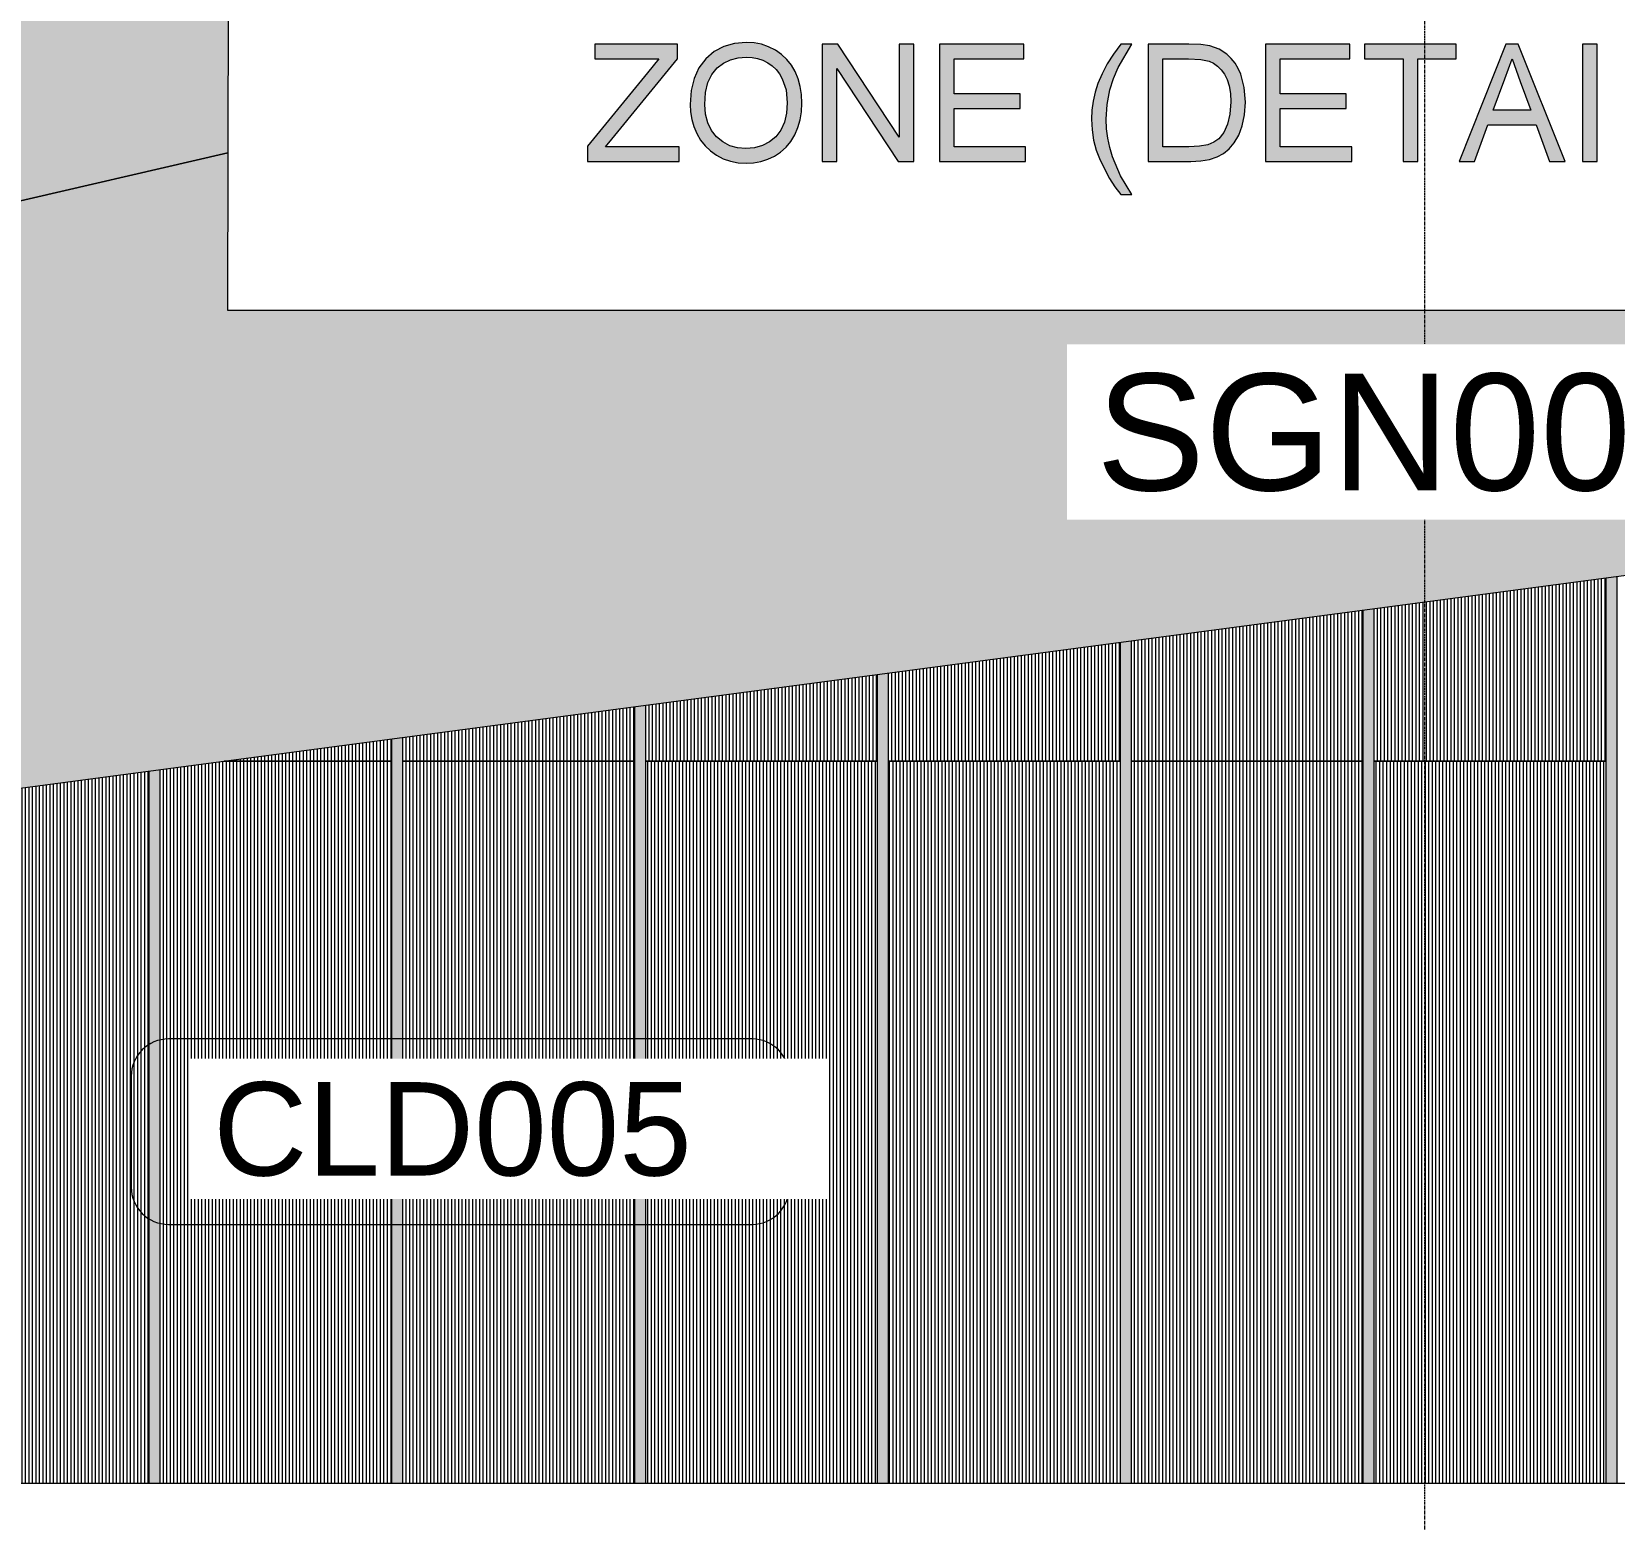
# Model space of a CAD drawing. Header units: millimetres. Extents: x -2361666 to -2009843, y -375 to 29863.
# Drawn here: x -2037563 to -2030785, y 7862 to 14235 of the extents above; entities that cross this region are included whole.
import ezdxf

# ---------------------------------------------------------------- set-up
doc = ezdxf.new("R2010")
doc.units = ezdxf.units.MM
doc.linetypes.add('Grid Line', pattern=[21, 12, -3, 3, -3])
for name, color, linetype, lineweight in [('A-ANNO-KEYN', 231, 'Continuous', 5), ('A-GENM', 13, 'Continuous', 5), ('A-GENM-IDEN', 13, 'Continuous', 5), ('A-GLAZ-CURT', 52, 'Continuous', 5), ('A-GLAZ-CWMG', 51, 'Continuous', 5), ('A-ROOF', 132, 'Continuous', 5), ('A-ROOF-PATT', 132, 'Continuous', 5), ('S-GRID', 1, 'Continuous', 5)]:
    doc.layers.add(name, color=color, linetype=linetype, lineweight=lineweight)
doc.styles.add('Arial', font='arial.ttf', dxfattribs={"height": 500})
doc.styles.add('Arial_2', font='arial.ttf', dxfattribs={"height": 400})

# ---------------------------------------------------------------- blocks, each defined once
blk = doc.blocks.new('Generic Models 20 - Generic Models 13-2246191-SOUTH EAST - PART C')
at = {"layer": 'A-GENM'}
h = blk.add_hatch(color=256, dxfattribs=at)
h.paths.add_polyline_path([(-1611593.3, 8017.1), (-1611352.9, 8017.1), (-1586694.6, 13715.8), (-1586692.4, 14656.4), (-1611588.5, 8018.4)])
h.paths.add_polyline_path([(-1644324.2, 8023.4), (-1644124.1, 8028), (-1645369, 15899.9), (-1646118.1, 15899.9), (-1644325.2, 8028)])
h.paths.add_polyline_path([(-1583733.6, 15445.3), (-1579211, 15445.3), (-1577243.4, 15900), (-1582028.1, 15900), (-1583260.4, 15571.5)])
blk.add_hatch(color=256, dxfattribs=at).paths.add_polyline_path([(-1610014.9, 8017.1), (-1575484.3, 12600), (-1574561.7, 15902.2), (-1577236.5, 15901.6), (-1579211, 15445.3), (-1576690.6, 15445.3), (-1576696.1, 13042.4), (-1586696.1, 13042.4), (-1586696.1, 13715.4), (-1611352.9, 8017.1)])
for p, q in [((-1586690.6, 15445.3), (-1586696.1, 13042.4)), ((-1611352.9, 8017.1), (-1586694.6, 13715.8)), ((-1586694.6, 13715.8), (-1611352.9, 8017.1)), ((-1586696.1, 13042.4), (-1576696.1, 13042.4)), ((-1610014.9, 8017.1), (-1575484.3, 12600))]:
    blk.add_line(p, q, dxfattribs=at)
blk = doc.blocks.new('MulticellPanel_Polycarbonate_Danpal_1040w - Grey-V442-SOUTH EAST - PART C')
at = {"layer": 'A-GENM'}
h = blk.add_hatch(dxfattribs=at)
h.set_pattern_fill('FP_363', color=256, style=0, pattern_type=2)
h.set_pattern_definition([(90, (-1587529.183, 9360), (15, -9e-16), [])])
h.paths.add_polyline_path([(-1587842.9, 8017.1), (-1587033.5, 8017.1), (-1587033.5, 11067.2), (-1588024.9, 10935.6), (-1588024.9, 8017.1)])
blk = doc.blocks.new('MulticellPanel_Polycarbonate_Danpal_1040w - Grey-V443-SOUTH EAST - PART C')
at = {"layer": 'A-GENM'}
h = blk.add_hatch(dxfattribs=at)
h.set_pattern_fill('FP_364', color=256, style=0, pattern_type=2)
h.set_pattern_definition([(90, (-1586489.183, 9360), (15, -9e-16), [])])
h.paths.add_polyline_path([(-1586801.4, 8017.1), (-1585993.5, 8017.1), (-1585993.5, 11110), (-1586711, 11110), (-1586984.9, 11073.7), (-1586984.9, 8017.1)])
blk.add_line((-1586711, 11110), (-1585993.5, 11110), dxfattribs=at)
blk = doc.blocks.new('MulticellPanel_Polycarbonate_Danpal_1040w - Grey-V444-SOUTH EAST - PART C')
at = {"layer": 'A-GENM'}
h = blk.add_hatch(dxfattribs=at)
h.set_pattern_fill('FP_365', color=256, style=0, pattern_type=2)
h.set_pattern_definition([(90, (-1585449.183, 9360), (15, -9e-16), [])])
h.paths.add_polyline_path([(-1585944.9, 8017.1), (-1584953.5, 8017.1), (-1584953.5, 11110), (-1585944.9, 11110), (-1585944.9, 8111.2)])
blk.add_line((-1585944.9, 11110), (-1584953.5, 11110), dxfattribs=at)
blk = doc.blocks.new('Rectangular Mullion - Mullion_FramedFacade_Danpal_DPAEC50-V458-SOUTH EAST - PART C')
at = {"layer": 'A-GLAZ-CWMG'}
blk.add_hatch(color=256, dxfattribs=at).paths.add_polyline_path([(-1587033.5, 8017.1), (-1586984.9, 8017.1), (-1586984.9, 11073.7), (-1587033.5, 11067.2), (-1587033.5, 8111.2)])
for p, q in [((-1587033.5, 11067.2), (-1587033.5, 8017.1)), ((-1586984.9, 8017.1), (-1586984.9, 11073.7))]:
    blk.add_line(p, q, dxfattribs=at)
blk = doc.blocks.new('Rectangular Mullion - Mullion_FramedFacade_Danpal_DPAEC50-V459-SOUTH EAST - PART C')
at = {"layer": 'A-GLAZ-CWMG'}
blk.add_hatch(color=256, dxfattribs=at).paths.add_polyline_path([(-1585978.1, 8017.1), (-1585944.9, 8017.1), (-1585944.9, 11110), (-1585993.5, 11110), (-1585993.5, 8017.1)])
for p, q in [((-1585993.5, 11110), (-1585993.5, 8017.1)), ((-1585944.9, 8017.1), (-1585944.9, 11110))]:
    blk.add_line(p, q, dxfattribs=at)
blk = doc.blocks.new('MulticellPanel_Polycarbonate_Danpal_1040w - Grey-V460-SOUTH EAST - PART C')
at = {"layer": 'A-GENM'}
h = blk.add_hatch(dxfattribs=at)
h.set_pattern_fill('FP_367', color=256, style=0, pattern_type=2)
h.set_pattern_definition([(90, (-1586489.183, 11837.94), (15, -9e-16), [])])
h.paths.add_polyline_path([(-1586711, 11110), (-1585993.5, 11110), (-1585993.5, 11205.2), (-1586618.1, 11122.3)])
blk.add_line((-1585993.5, 11110), (-1586711, 11110), dxfattribs=at)
blk = doc.blocks.new('MulticellPanel_Polycarbonate_Danpal_1040w - Grey-V461-SOUTH EAST - PART C')
at = {"layer": 'A-GENM'}
h = blk.add_hatch(dxfattribs=at)
h.set_pattern_fill('FP_368', color=256, style=0, pattern_type=2)
h.set_pattern_definition([(90, (-1585449.183, 11837.94), (15, -9e-16), [])])
h.paths.add_polyline_path([(-1585944.9, 11110), (-1584953.5, 11110), (-1584953.5, 11343.3), (-1585944.9, 11211.7), (-1585944.9, 11122.3)])
blk.add_line((-1584953.5, 11110), (-1585944.9, 11110), dxfattribs=at)
blk = doc.blocks.new('MulticellPanel_Polycarbonate_Danpal_1040w - Grey-V462-SOUTH EAST - PART C')
at = {"layer": 'A-GENM'}
h = blk.add_hatch(dxfattribs=at)
h.set_pattern_fill('FP_369', color=256, style=0, pattern_type=2)
h.set_pattern_definition([(90, (-1584409.183, 11837.94), (15, -9e-16), [])])
h.paths.add_polyline_path([(-1584904.9, 11110), (-1583913.5, 11110), (-1583913.5, 11481.3), (-1584904.9, 11349.7), (-1584904.9, 11293.6)])
blk.add_line((-1583913.5, 11110), (-1584904.9, 11110), dxfattribs=at)
blk = doc.blocks.new('MulticellPanel_Polycarbonate_Danpal_1040w - Grey-V463-SOUTH EAST - PART C')
at = {"layer": 'A-GENM'}
h = blk.add_hatch(dxfattribs=at)
h.set_pattern_fill('FP_370', color=256, style=0, pattern_type=2)
h.set_pattern_definition([(90, (-1583369.183, 11837.94), (15, -9e-16), [])])
h.paths.add_polyline_path([(-1583676.9, 11110), (-1582873.5, 11110), (-1582873.5, 11619.3), (-1583864.9, 11487.7), (-1583864.9, 11110)])
blk.add_line((-1582873.5, 11110), (-1583864.9, 11110), dxfattribs=at)
blk = doc.blocks.new('MulticellPanel_Polycarbonate_Danpal_1040w - Grey-V464-SOUTH EAST - PART C')
at = {"layer": 'A-GENM'}
h = blk.add_hatch(dxfattribs=at)
h.set_pattern_fill('FP_371', color=256, style=0, pattern_type=2)
h.set_pattern_definition([(90, (-1582329.183, 11837.94), (15, -9e-16), [])])
h.paths.add_polyline_path([(-1582635.5, 11110), (-1581833.5, 11110), (-1581833.5, 11757.3), (-1582824.9, 11625.8), (-1582824.9, 11110)])
blk.add_line((-1581833.5, 11110), (-1582824.9, 11110), dxfattribs=at)
blk = doc.blocks.new('MulticellPanel_Polycarbonate_Danpal_1040w - Grey-V465-SOUTH EAST - PART C')
at = {"layer": 'A-GENM'}
h = blk.add_hatch(dxfattribs=at)
h.set_pattern_fill('FP_372', color=256, style=0, pattern_type=2)
h.set_pattern_definition([(90, (-1581289.183, 11837.94), (15, -9e-16), [])])
h.paths.add_polyline_path([(-1580865, 11110), (-1580793.5, 11110), (-1580793.5, 11895.4), (-1581784.9, 11763.8), (-1581784.9, 11110), (-1580969.1, 11110)])
blk.add_line((-1580793.5, 11110), (-1581784.9, 11110), dxfattribs=at)
blk = doc.blocks.new('Rectangular Mullion - Mullion_FramedFacade_Danpal_DPAEC50-2873209-SOUTH EAST - PART C')
at = {"layer": 'A-GLAZ-CWMG'}
blk.add_hatch(color=256, dxfattribs=at).paths.add_polyline_path([(-1585968.2, 11110), (-1585944.9, 11110), (-1585944.9, 11211.7), (-1585993.5, 11205.2), (-1585993.5, 11110), (-1585978.1, 11110)])
for p, q in [((-1585993.5, 11205.2), (-1585993.5, 11110)), ((-1585944.9, 11110), (-1585944.9, 11211.7))]:
    blk.add_line(p, q, dxfattribs=at)
blk = doc.blocks.new('Rectangular Mullion - Mullion_FramedFacade_Danpal_DPAEC50-V470-SOUTH EAST - PART C')
at = {"layer": 'A-GLAZ-CWMG'}
blk.add_hatch(color=256, dxfattribs=at).paths.add_polyline_path([(-1584926.7, 11110), (-1584904.9, 11110), (-1584904.9, 11349.7), (-1584953.5, 11343.3), (-1584953.5, 11110), (-1584938.1, 11110)])
for p, q in [((-1584953.5, 11343.3), (-1584953.5, 11110)), ((-1584904.9, 11110), (-1584904.9, 11349.7))]:
    blk.add_line(p, q, dxfattribs=at)
blk = doc.blocks.new('Rectangular Mullion - Mullion_FramedFacade_Danpal_DPAEC50-V471-SOUTH EAST - PART C')
at = {"layer": 'A-GLAZ-CWMG'}
blk.add_hatch(color=256, dxfattribs=at).paths.add_polyline_path([(-1583885.2, 11110), (-1583864.9, 11110), (-1583864.9, 11487.7), (-1583913.5, 11481.3), (-1583913.5, 11110), (-1583898.1, 11110)])
for p, q in [((-1583913.5, 11481.3), (-1583913.5, 11110)), ((-1583864.9, 11110), (-1583864.9, 11487.7))]:
    blk.add_line(p, q, dxfattribs=at)
blk = doc.blocks.new('Rectangular Mullion - Mullion_FramedFacade_Danpal_DPAEC50-V472-SOUTH EAST - PART C')
at = {"layer": 'A-GLAZ-CWMG'}
blk.add_hatch(color=256, dxfattribs=at).paths.add_polyline_path([(-1582843.8, 11110), (-1582824.9, 11110), (-1582824.9, 11625.8), (-1582873.5, 11619.3), (-1582873.5, 11110), (-1582858.1, 11110)])
for p, q in [((-1582873.5, 11619.3), (-1582873.5, 11110)), ((-1582824.9, 11110), (-1582824.9, 11625.8))]:
    blk.add_line(p, q, dxfattribs=at)
blk = doc.blocks.new('Rectangular Mullion - Mullion_FramedFacade_Danpal_DPAEC50-V473-SOUTH EAST - PART C')
at = {"layer": 'A-GLAZ-CWMG'}
blk.add_hatch(color=256, dxfattribs=at).paths.add_polyline_path([(-1581806.4, 11110), (-1581784.9, 11110), (-1581784.9, 11763.8), (-1581833.5, 11757.3), (-1581833.5, 11110), (-1581813.7, 11110)])
for p, q in [((-1581833.5, 11757.3), (-1581833.5, 11110)), ((-1581784.9, 11110), (-1581784.9, 11763.8))]:
    blk.add_line(p, q, dxfattribs=at)
blk = doc.blocks.new('Rectangular Mullion - Mullion_FramedFacade_Danpal_DPAEC50-V474-SOUTH EAST - PART C')
at = {"layer": 'A-GLAZ-CWMG'}
blk.add_hatch(color=256, dxfattribs=at).paths.add_polyline_path([(-1580760.8, 11110), (-1580744.9, 11110), (-1580744.9, 11901.8), (-1580793.5, 11895.4), (-1580793.5, 11110), (-1580778.1, 11110)])
for p, q in [((-1580793.5, 11895.4), (-1580793.5, 11110)), ((-1580744.9, 11110), (-1580744.9, 11901.8))]:
    blk.add_line(p, q, dxfattribs=at)
blk = doc.blocks.new('T-Keynote-ANZRS - Keynote Value _2mm Opaque_ box-1903833-SOUTH EAST - PART C')
at = {"layer": 'A-ANNO-KEYN'}
for p, q in [((-1584450, 9920.1), (-1586948.8, 9920.1)), ((-1587108.8, 9760.1), (-1587108.8, 9285.7)), ((-1584290, 9285.7), (-1584290, 9760.1)), ((-1586948.8, 9125.7), (-1584450, 9125.7))]:
    blk.add_line(p, q, dxfattribs=at)
for centre, start, end in [((-1586948.8, 9760.1), 90, 180), ((-1584450, 9760.1), 0, 90), ((-1586948.8, 9285.7), 180, 270), ((-1584450, 9285.7), 270, 0)]:
    blk.add_arc(centre, 160, start, end, dxfattribs=at)

msp = doc.modelspace()

# ---------------------------------------------------------------- hatches: boundary and pattern name
at = {"layer": 'A-GENM'}
for points in [[(-2034797.7, 13679), (-2034789.9, 13679), (-2034789.9, 13741.8), (-2035105.3, 13741.8), (-2034797.7, 14118.5), (-2034797.7, 14181.3), (-2035150.9, 14181.3), (-2035150.9, 14118.5), (-2034876.7, 14118.5), (-2035182.3, 13741.8), (-2035182.3, 13679), (-2034925.5, 13679)], [(-2033785.3, 13679), (-2033785.3, 14181.3), (-2033848.1, 14181.3), (-2033848.1, 13783.4), (-2034110.5, 14181.3), (-2034177.7, 14181.3), (-2034177.7, 13679), (-2034114.9, 13679), (-2034114.9, 14077.1), (-2033852.5, 13679), (-2033848.1, 13679)], [(-2033306.6, 13679), (-2033306.6, 13741.8), (-2033612.6, 13741.8), (-2033612.6, 13906.6), (-2033330.1, 13906.6), (-2033330.1, 13969.4), (-2033612.6, 13969.4), (-2033612.6, 14118.5), (-2033314.4, 14118.5), (-2033314.4, 14181.3), (-2033675.4, 14181.3), (-2033675.4, 13679), (-2033612.6, 13679)], [(-2032898.5, 13537.7), (-2032851.4, 13537.7), (-2032899.4, 13618.1), (-2032933.8, 13698.6), (-2032946.4, 13741.8), (-2032957.3, 13801.8), (-2032959.5, 13819.3), (-2032961.2, 13859.5), (-2032957.3, 13922.6), (-2032945.4, 13985.5), (-2032922.9, 14051.7), (-2032910.1, 14081.8), (-2032851.4, 14181.3), (-2032898.5, 14181.3), (-2032930.2, 14138.3), (-2032961.2, 14087.8), (-2032987.4, 14034.6), (-2032996.8, 14012.6), (-2033008.7, 13975.7), (-2033019.2, 13922.6), (-2033022.3, 13899.3), (-2033024, 13859.9), (-2033021.8, 13815), (-2033014.9, 13770.9), (-2033003.5, 13727.6), (-2032984.5, 13679), (-2032947.1, 13606), (-2032923.8, 13570.5), (-2032899.4, 13539)], [(-2031909.6, 13679), (-2031909.6, 13741.8), (-2032215.7, 13741.8), (-2032215.7, 13906.6), (-2031933.1, 13906.6), (-2031933.1, 13969.4), (-2032215.7, 13969.4), (-2032215.7, 14118.5), (-2031917.4, 14118.5), (-2031917.4, 14181.3), (-2032278.5, 14181.3), (-2032278.5, 13679), (-2032038.8, 13679)], [(-2031689.8, 13679), (-2031627.1, 13679), (-2031627.1, 14118.5), (-2031462.3, 14118.5), (-2031462.3, 14181.3), (-2031854.7, 14181.3), (-2031854.7, 14118.5), (-2031689.8, 14118.5), (-2031689.8, 13839.5)], [(-2030920.7, 13679), (-2030857.9, 13679), (-2030857.9, 14181.3), (-2030920.7, 14181.3), (-2030920.7, 13898.8)]]:
    msp.add_hatch(color=256, dxfattribs=at).paths.add_polyline_path(points)
h = msp.add_hatch(color=256, dxfattribs=at)
h.paths.add_polyline_path([(-2034503.4, 13671.2), (-2034466.9, 13673.9), (-2034433.4, 13681.2), (-2034403.3, 13692), (-2034376.7, 13705.4), (-2034348.2, 13725.7), (-2034331.9, 13740.3), (-2034311.7, 13764.8), (-2034294.8, 13793.1), (-2034281.3, 13824.1), (-2034271.7, 13857.2), (-2034265.9, 13894.1), (-2034264.1, 13929.8), (-2034268.9, 13985.4), (-2034271.3, 14000.5), (-2034280.6, 14033.4), (-2034293.2, 14063.7), (-2034309.5, 14091.7), (-2034329, 14116.4), (-2034351.9, 14137.8), (-2034378.1, 14156), (-2034410.5, 14171.8), (-2034437.2, 14180.9), (-2034469.3, 14187.1), (-2034503, 14189.1), (-2034553.5, 14184.7), (-2034599.2, 14171.5), (-2034639.9, 14149.5), (-2034675.9, 14118.5), (-2034705.1, 14080), (-2034726, 14034.6), (-2034738.6, 13982.4), (-2034742.7, 13922.9), (-2034739.3, 13881.3), (-2034731.3, 13844.3), (-2034726.6, 13828.5), (-2034706, 13784.5), (-2034698.1, 13770.5), (-2034674.6, 13741.8), (-2034655.9, 13723.9), (-2034629.7, 13705.3), (-2034600.9, 13690.4), (-2034566.8, 13679), (-2034537.8, 13673.3), (-2034503.8, 13671.2)])
h.paths.add_polyline_path([(-2034503.8, 13733.9), (-2034540.1, 13737.1), (-2034573.2, 13746.6), (-2034603.1, 13762.4), (-2034629.8, 13784.5), (-2034655.9, 13820.5), (-2034667.4, 13844.3), (-2034676.9, 13881.3), (-2034680, 13923.5), (-2034676.7, 13973.8), (-2034666.9, 14016.9), (-2034644.9, 14058.8), (-2034626.9, 14080), (-2034599.2, 14100.5), (-2034570.2, 14114.6), (-2034537.7, 14123.4), (-2034502.7, 14126.4), (-2034469.3, 14123.2), (-2034454.1, 14120.3), (-2034431.7, 14112.7), (-2034410.5, 14102), (-2034391.2, 14088.6), (-2034374.4, 14072.7), (-2034354.9, 14045.2), (-2034348.2, 14033.4), (-2034332.2, 13985.4), (-2034326.8, 13929.8), (-2034332.2, 13876.3), (-2034339.3, 13846.7), (-2034355.3, 13812.6), (-2034376.7, 13785), (-2034403.3, 13762.6), (-2034433.4, 13746.7), (-2034466.9, 13737.1)])
h = msp.add_hatch(color=256, dxfattribs=at)
h.paths.add_polyline_path([(-2032780.7, 13679), (-2032556.1, 13681.2), (-2032518.4, 13687.6), (-2032479.4, 13701.6), (-2032455.4, 13715.2), (-2032426.5, 13741.8), (-2032412.5, 13758.4), (-2032393.4, 13791.1), (-2032378.2, 13831.5), (-2032368.1, 13878.9), (-2032364.8, 13932.9), (-2032369.7, 13996.3), (-2032384.8, 14052.8), (-2032395.7, 14077.2), (-2032409.3, 14099.9), (-2032425.4, 14120.2), (-2032444, 14138.1), (-2032477.8, 14160.1), (-2032519.5, 14174.3), (-2032555.7, 14179.5), (-2032663, 14181.3), (-2032780.7, 14181.3), (-2032780.7, 14051.7)])
h.paths.add_polyline_path([(-2032606.9, 13741.8), (-2032718, 13741.8), (-2032718, 14118.5), (-2032600.2, 14118.1), (-2032555.7, 14116), (-2032519.5, 14108.5), (-2032501.1, 14099.7), (-2032484.1, 14087.5), (-2032468.5, 14071.8), (-2032453.8, 14051.7), (-2032442.6, 14029.8), (-2032433.3, 13996.3), (-2032429.2, 13969.4), (-2032427.6, 13932.9), (-2032431, 13882.2), (-2032441.2, 13838.9), (-2032457.6, 13803.7), (-2032479.4, 13776.5), (-2032499.7, 13761.8), (-2032526, 13750.9), (-2032560.9, 13744.1), (-2032599.1, 13742.2)])
h = msp.add_hatch(color=256, dxfattribs=at)
h.paths.add_polyline_path([(-2031062, 13679), (-2030995.7, 13679), (-2031196, 14181.3), (-2031249.5, 14181.3), (-2031450, 13679), (-2031383.8, 13679), (-2031326.4, 13836), (-2031119.4, 13836)])
h.paths.add_polyline_path([(-2031142.3, 13898.8), (-2031303.3, 13898.8), (-2031222.9, 14118.5), (-2031187.7, 14022.2)])
at = {"layer": 'A-ROOF-PATT'}
h = msp.add_hatch(dxfattribs=at)
h.set_pattern_fill('FP_266', color=256, style=0, pattern_type=2)
h.set_pattern_definition([(0, (-2103748.55, -119753.97), (0, 333), [])])
h.paths.add_polyline_path([(-2042245.3, 7696.7), (-2025891.5, 7696.7), (-2025891.5, 8017.1), (-2073116.4, 8017.1), (-2073116.4, 7696.7), (-2042453.6, 7696.7)])

# ---------------------------------------------------------------- linework, layer by layer
at = {"layer": 'A-GENM'}
for p, q in [((-2034797.7, 14181.3), (-2035150.9, 14181.3)), ((-2035150.9, 14181.3), (-2035150.9, 14118.5)), ((-2034797.7, 14118.5), (-2034797.7, 14181.3)), ((-2034599.2, 14171.5), (-2034639.9, 14149.5)), ((-2034553.5, 14184.7), (-2034599.2, 14171.5)), ((-2034503, 14189.1), (-2034553.5, 14184.7)), ((-2034469.3, 14187.1), (-2034503, 14189.1)), ((-2034437.2, 14180.9), (-2034469.3, 14187.1)), ((-2034406.8, 14170.5), (-2034437.2, 14180.9)), ((-2034378.1, 14156), (-2034406.8, 14170.5)), ((-2034110.5, 14181.3), (-2034177.7, 14181.3)), ((-2034177.7, 14181.3), (-2034177.7, 13679)), ((-2033848.1, 13783.4), (-2034110.5, 14181.3)), ((-2033785.3, 14181.3), (-2033848.1, 14181.3)), ((-2033848.1, 14181.3), (-2033848.1, 13783.4)), ((-2033785.3, 13679), (-2033785.3, 14181.3)), ((-2033314.4, 14181.3), (-2033675.4, 14181.3)), ((-2033675.4, 14181.3), (-2033675.4, 13679)), ((-2033314.4, 14118.5), (-2033314.4, 14181.3)), ((-2032898.5, 14181.3), (-2032929.5, 14139.2)), ((-2032910.1, 14081.8), (-2032851.4, 14181.3)), ((-2032851.4, 14181.3), (-2032898.5, 14181.3)), ((-2032607.5, 14181.3), (-2032780.7, 14181.3)), ((-2032780.7, 14181.3), (-2032780.7, 13679)), ((-2032555.7, 14179.5), (-2032607.5, 14181.3)), ((-2032517.8, 14174.1), (-2032555.7, 14179.5)), ((-2032477.8, 14160.1), (-2032517.8, 14174.1)), ((-2031917.4, 14181.3), (-2032278.5, 14181.3)), ((-2032278.5, 14181.3), (-2032278.5, 13679)), ((-2031917.4, 14118.5), (-2031917.4, 14181.3)), ((-2031462.3, 14181.3), (-2031854.7, 14181.3)), ((-2031854.7, 14181.3), (-2031854.7, 14118.5)), ((-2031462.3, 14118.5), (-2031462.3, 14181.3)), ((-2031249.5, 14181.3), (-2031450, 13679)), ((-2031196, 14181.3), (-2031249.5, 14181.3)), ((-2030995.7, 13679), (-2031196, 14181.3)), ((-2030857.9, 14181.3), (-2030920.7, 14181.3)), ((-2030920.7, 14181.3), (-2030920.7, 13679)), ((-2030857.9, 13679), (-2030857.9, 14181.3)), ((-2035150.9, 14118.5), (-2034876.7, 14118.5)), ((-2035078.8, 13774.2), (-2034797.7, 14118.5)), ((-2034876.7, 14118.5), (-2034925.5, 14058.8)), ((-2034675.8, 14118.6), (-2034705.1, 14080)), ((-2034639.9, 14149.5), (-2034675.8, 14118.6)), ((-2034627.6, 14079.5), (-2034600.2, 14100)), ((-2034600.2, 14100), (-2034570.2, 14114.6)), ((-2034570.2, 14114.6), (-2034537.7, 14123.4)), ((-2034537.7, 14123.4), (-2034502.7, 14126.4)), ((-2034502.7, 14126.4), (-2034477.7, 14124.8)), ((-2034477.7, 14124.8), (-2034454.1, 14120.3)), ((-2034454.1, 14120.3), (-2034431.7, 14112.7)), ((-2034431.7, 14112.7), (-2034410.5, 14102)), ((-2034410.5, 14102), (-2034391.2, 14088.6)), ((-2034351.9, 14137.8), (-2034378.1, 14156)), ((-2034329, 14116.4), (-2034351.9, 14137.8)), ((-2034309.5, 14091.7), (-2034329, 14116.4)), ((-2033612.6, 13969.4), (-2033612.6, 14118.5)), ((-2033612.6, 14118.5), (-2033314.4, 14118.5)), ((-2032929.5, 14139.2), (-2032956.3, 14097.1)), ((-2032718, 13741.8), (-2032718, 14118.5)), ((-2032718, 14118.5), (-2032608.6, 14118.5)), ((-2032608.6, 14118.5), (-2032555.7, 14116)), ((-2032555.7, 14116), (-2032519.5, 14108.5)), ((-2032519.5, 14108.5), (-2032501.1, 14099.7)), ((-2032501.1, 14099.7), (-2032484.1, 14087.5)), ((-2032444, 14138.1), (-2032477.8, 14160.1)), ((-2032425.4, 14120.2), (-2032444, 14138.1)), ((-2032409.3, 14099.9), (-2032425.4, 14120.2)), ((-2032395.7, 14077.2), (-2032409.3, 14099.9)), ((-2032215.7, 13969.4), (-2032215.7, 14118.5)), ((-2032215.7, 14118.5), (-2031917.4, 14118.5)), ((-2031854.7, 14118.5), (-2031689.8, 14118.5)), ((-2031689.8, 14118.5), (-2031689.8, 13679)), ((-2031627.1, 13679), (-2031627.1, 14118.5)), ((-2031627.1, 14118.5), (-2031462.3, 14118.5)), ((-2031254.2, 14033), (-2031222.9, 14118.5)), ((-2031222.9, 14118.5), (-2031187.7, 14022.2)), ((-2034925.5, 14058.8), (-2035182.3, 13744.1)), ((-2034726, 14034.6), (-2034738.6, 13982.4)), ((-2034705.1, 14080), (-2034726, 14034.6)), ((-2034666.9, 14016.9), (-2034650.5, 14052.1)), ((-2034650.5, 14052.1), (-2034627.6, 14079.5)), ((-2034391.2, 14088.6), (-2034374.4, 14072.7)), ((-2034374.4, 14072.7), (-2034360.1, 14054.3)), ((-2034360.1, 14054.3), (-2034348.2, 14033.4)), ((-2034348.2, 14033.4), (-2034332.2, 13985.4)), ((-2034293.2, 14063.7), (-2034309.5, 14091.7)), ((-2034280.5, 14033.1), (-2034293.2, 14063.7)), ((-2034271.3, 14000.5), (-2034280.5, 14033.1)), ((-2034114.9, 13679), (-2034114.9, 14077.1)), ((-2034114.9, 14077.1), (-2033852.5, 13679)), ((-2032978.7, 14054.9), (-2032996.8, 14012.6)), ((-2032956.3, 14097.1), (-2032978.7, 14054.9)), ((-2032945.4, 13985.5), (-2032930.2, 14034.6)), ((-2032930.2, 14034.6), (-2032910.1, 14081.8)), ((-2032484.1, 14087.5), (-2032468.5, 14071.8)), ((-2032468.5, 14071.8), (-2032454.4, 14052.8)), ((-2032454.4, 14052.8), (-2032442.6, 14029.8)), ((-2032384.5, 14052.3), (-2032395.7, 14077.2)), ((-2032369.7, 13996.3), (-2032384.5, 14052.3)), ((-2031303.3, 13898.8), (-2031254.2, 14033)), ((-2034738.6, 13982.4), (-2034742.8, 13923.5)), ((-2034680, 13922.9), (-2034676.7, 13973.8)), ((-2034676.7, 13973.8), (-2034666.9, 14016.9)), ((-2034332.2, 13985.4), (-2034326.8, 13929.8)), ((-2034265.9, 13965.9), (-2034271.3, 14000.5)), ((-2034264, 13929.3), (-2034265.9, 13965.9)), ((-2033330.1, 13969.4), (-2033612.6, 13969.4)), ((-2033330.1, 13906.6), (-2033330.1, 13969.4)), ((-2033008.7, 13975.7), (-2033017.2, 13937.9)), ((-2032996.8, 14012.6), (-2033008.7, 13975.7)), ((-2032957.3, 13922.6), (-2032945.4, 13985.5)), ((-2032442.6, 14029.8), (-2032434.3, 14002.3)), ((-2032434.3, 14002.3), (-2032429.2, 13970.3)), ((-2032429.2, 13970.3), (-2032427.6, 13933.8)), ((-2032364.8, 13932.9), (-2032369.7, 13996.3)), ((-2031933.1, 13969.4), (-2032215.7, 13969.4)), ((-2031933.1, 13906.6), (-2031933.1, 13969.4)), ((-2031187.7, 14022.2), (-2031142.3, 13898.8)), ((-2034742.8, 13923.5), (-2034741, 13891)), ((-2034676.9, 13881.3), (-2034680, 13922.9)), ((-2034326.8, 13929.8), (-2034329.9, 13885.6)), ((-2034266, 13892.2), (-2034264, 13929.3)), ((-2033612.6, 13741.8), (-2033612.6, 13906.6)), ((-2033612.6, 13906.6), (-2033330.1, 13906.6)), ((-2033022.3, 13899.3), (-2033024, 13859.9)), ((-2033017.2, 13937.9), (-2033022.3, 13899.3)), ((-2032961.2, 13859.5), (-2032957.3, 13922.6)), ((-2032427.6, 13933.8), (-2032431, 13882.2)), ((-2032368.1, 13878.9), (-2032364.8, 13932.9)), ((-2032215.7, 13741.8), (-2032215.7, 13906.6)), ((-2032215.7, 13906.6), (-2031933.1, 13906.6)), ((-2031142.3, 13898.8), (-2031303.3, 13898.8)), ((-2034741, 13891), (-2034735.6, 13859.3)), ((-2034735.6, 13859.3), (-2034726.6, 13828.5)), ((-2034726.6, 13828.5), (-2034714.1, 13798.5)), ((-2034667.4, 13844.3), (-2034676.9, 13881.3)), ((-2034651.7, 13812.1), (-2034667.4, 13844.3)), ((-2034339.3, 13846.7), (-2034354.9, 13813.1)), ((-2034329.9, 13885.6), (-2034339.3, 13846.7)), ((-2034281.3, 13824.1), (-2034271.7, 13857.2)), ((-2034271.7, 13857.2), (-2034266, 13892.2)), ((-2033024, 13859.9), (-2033021.8, 13815)), ((-2032959.5, 13819.3), (-2032961.2, 13859.5)), ((-2032441.2, 13838.9), (-2032457.6, 13803.7)), ((-2032431, 13882.2), (-2032441.2, 13838.9)), ((-2032393.4, 13791.1), (-2032378.2, 13831.5)), ((-2032378.2, 13831.5), (-2032368.1, 13878.9)), ((-2031383.8, 13679), (-2031326.4, 13836)), ((-2031326.4, 13836), (-2031119.4, 13836)), ((-2031119.4, 13836), (-2031062, 13679)), ((-2035105.3, 13741.8), (-2035078.8, 13774.2)), ((-2034714.1, 13798.5), (-2034698.1, 13770.5)), ((-2034698.1, 13770.5), (-2034678.6, 13745.7)), ((-2034629.8, 13784.5), (-2034651.7, 13812.1)), ((-2034603.1, 13762.4), (-2034629.8, 13784.5)), ((-2034573.2, 13746.6), (-2034603.1, 13762.4)), ((-2034403.3, 13762.6), (-2034433.4, 13746.7)), ((-2034376.7, 13785), (-2034403.3, 13762.6)), ((-2034354.9, 13813.1), (-2034376.7, 13785)), ((-2034331.9, 13740.3), (-2034311.7, 13764.8)), ((-2034311.7, 13764.8), (-2034294.8, 13793.1)), ((-2034294.8, 13793.1), (-2034281.3, 13824.1)), ((-2033021.8, 13815), (-2033014.9, 13770.9)), ((-2033014.9, 13770.9), (-2033003.5, 13727.6)), ((-2032954.4, 13779), (-2032959.5, 13819.3)), ((-2032945.8, 13738.8), (-2032954.4, 13779)), ((-2032499.7, 13761.8), (-2032526, 13750.9)), ((-2032479.4, 13776.5), (-2032499.7, 13761.8)), ((-2032457.6, 13803.7), (-2032479.4, 13776.5)), ((-2032412.5, 13758.4), (-2032393.4, 13791.1)), ((-2035182.3, 13744.1), (-2035182.3, 13679)), ((-2034789.9, 13741.8), (-2035105.3, 13741.8)), ((-2034789.9, 13679), (-2034789.9, 13741.8)), ((-2034678.6, 13745.7), (-2034655.9, 13723.9)), ((-2034655.9, 13723.9), (-2034629.7, 13705.3)), ((-2034629.7, 13705.3), (-2034600.9, 13690.4)), ((-2034540.1, 13737.1), (-2034573.2, 13746.6)), ((-2034503.8, 13733.9), (-2034540.1, 13737.1)), ((-2034466.9, 13737.1), (-2034503.8, 13733.9)), ((-2034433.4, 13746.7), (-2034466.9, 13737.1)), ((-2034410.6, 13688.5), (-2034381.8, 13702.1)), ((-2034381.8, 13702.1), (-2034355.3, 13719.3)), ((-2034355.3, 13719.3), (-2034331.9, 13740.3)), ((-2033306.6, 13741.8), (-2033612.6, 13741.8)), ((-2033306.6, 13679), (-2033306.6, 13741.8)), ((-2033003.5, 13727.6), (-2032987.6, 13685)), ((-2032933.8, 13698.6), (-2032945.8, 13738.8)), ((-2032899.4, 13618.1), (-2032933.8, 13698.6)), ((-2032606.9, 13741.8), (-2032718, 13741.8)), ((-2032560.9, 13744.1), (-2032606.9, 13741.8)), ((-2032526, 13750.9), (-2032560.9, 13744.1)), ((-2032518.4, 13687.6), (-2032485.8, 13698.2)), ((-2032485.8, 13698.2), (-2032458.4, 13712.8)), ((-2032458.4, 13712.8), (-2032434.4, 13732.5)), ((-2032434.4, 13732.5), (-2032412.5, 13758.4)), ((-2031909.6, 13741.8), (-2032215.7, 13741.8)), ((-2031909.6, 13679), (-2031909.6, 13741.8)), ((-2035182.3, 13679), (-2034789.9, 13679)), ((-2034600.9, 13690.4), (-2034570.3, 13679.7)), ((-2034570.3, 13679.7), (-2034537.8, 13673.3)), ((-2034537.8, 13673.3), (-2034503.4, 13671.2)), ((-2034503.4, 13671.2), (-2034471.3, 13673.1)), ((-2034471.3, 13673.1), (-2034440.4, 13678.9)), ((-2034440.4, 13678.9), (-2034410.6, 13688.5)), ((-2034177.7, 13679), (-2034114.9, 13679)), ((-2033852.5, 13679), (-2033785.3, 13679)), ((-2033675.4, 13679), (-2033306.6, 13679)), ((-2032987.6, 13685), (-2032947.1, 13606)), ((-2032780.7, 13679), (-2032599.1, 13679)), ((-2032599.1, 13679), (-2032556.1, 13681.2)), ((-2032556.1, 13681.2), (-2032518.4, 13687.6)), ((-2032278.5, 13679), (-2031909.6, 13679)), ((-2031689.8, 13679), (-2031627.1, 13679)), ((-2031450, 13679), (-2031383.8, 13679)), ((-2031062, 13679), (-2030995.7, 13679)), ((-2030920.7, 13679), (-2030857.9, 13679)), ((-2032947.1, 13606), (-2032923.8, 13570.5)), ((-2032923.8, 13570.5), (-2032898.5, 13537.7)), ((-2032851.4, 13537.7), (-2032899.4, 13618.1)), ((-2032898.5, 13537.7), (-2032851.4, 13537.7))]:
    msp.add_line(p, q, dxfattribs=at)
at = {"layer": 'A-ROOF'}
msp.add_line((-2073116.4, 8017.1), (-2025891.5, 8017.1), dxfattribs=at)
at = {"layer": 'S-GRID', "linetype": 'Grid Line'}
msp.add_line((-2031596.4, -304.8), (-2031596.4, 24960.7), dxfattribs=at)

# ---------------------------------------------------------------- block references
at = {"layer": 'A-ANNO-KEYN'}
msp.add_blockref('T-Keynote-ANZRS - Keynote Value _2mm Opaque_ box-1903833-SOUTH EAST - PART C', (-450028.2, 0), dxfattribs=at)
at = {"layer": 'A-GENM'}
msp.add_blockref('Generic Models 20 - Generic Models 13-2246191-SOUTH EAST - PART C', (-450028.2, 0), dxfattribs=at)
at = {"layer": 'A-GLAZ-CURT'}
for name, p in [('MulticellPanel_Polycarbonate_Danpal_1040w - Grey-V465-SOUTH EAST - PART C', (-450028.2, 0)), ('MulticellPanel_Polycarbonate_Danpal_1040w - Grey-V464-SOUTH EAST - PART C', (-450028.2, 0)), ('MulticellPanel_Polycarbonate_Danpal_1040w - Grey-V463-SOUTH EAST - PART C', (-450028.2, 0)), ('MulticellPanel_Polycarbonate_Danpal_1040w - Grey-V462-SOUTH EAST - PART C', (-450028.2, 0)), ('MulticellPanel_Polycarbonate_Danpal_1040w - Grey-V461-SOUTH EAST - PART C', (-450028.2, 0)), ('MulticellPanel_Polycarbonate_Danpal_1040w - Grey-V460-SOUTH EAST - PART C', (-450028.2, 0)), ('MulticellPanel_Polycarbonate_Danpal_1040w - Grey-V442-SOUTH EAST - PART C', (-450028.2, 0)), ('MulticellPanel_Polycarbonate_Danpal_1040w - Grey-V443-SOUTH EAST - PART C', (-450028.2, 0)), ('MulticellPanel_Polycarbonate_Danpal_1040w - Grey-V444-SOUTH EAST - PART C', (-450028.2, 0)), ('MulticellPanel_Polycarbonate_Danpal_1040w - Grey-V444-SOUTH EAST - PART C', (-448988.2, 0)), ('MulticellPanel_Polycarbonate_Danpal_1040w - Grey-V444-SOUTH EAST - PART C', (-447948.2, 0)), ('MulticellPanel_Polycarbonate_Danpal_1040w - Grey-V444-SOUTH EAST - PART C', (-446908.2, 0)), ('MulticellPanel_Polycarbonate_Danpal_1040w - Grey-V444-SOUTH EAST - PART C', (-445868.2, 0))]:
    msp.add_blockref(name, p, dxfattribs=at)
at = {"layer": 'A-GLAZ-CWMG'}
for name, p in [('Rectangular Mullion - Mullion_FramedFacade_Danpal_DPAEC50-V474-SOUTH EAST - PART C', (-450028.2, 0)), ('Rectangular Mullion - Mullion_FramedFacade_Danpal_DPAEC50-V473-SOUTH EAST - PART C', (-450028.2, 0)), ('Rectangular Mullion - Mullion_FramedFacade_Danpal_DPAEC50-V472-SOUTH EAST - PART C', (-450028.2, 0)), ('Rectangular Mullion - Mullion_FramedFacade_Danpal_DPAEC50-V471-SOUTH EAST - PART C', (-450028.2, 0)), ('Rectangular Mullion - Mullion_FramedFacade_Danpal_DPAEC50-V470-SOUTH EAST - PART C', (-450028.2, 0)), ('Rectangular Mullion - Mullion_FramedFacade_Danpal_DPAEC50-2873209-SOUTH EAST - PART C', (-450028.2, 0)), ('Rectangular Mullion - Mullion_FramedFacade_Danpal_DPAEC50-V458-SOUTH EAST - PART C', (-450028.2, 0)), ('Rectangular Mullion - Mullion_FramedFacade_Danpal_DPAEC50-V459-SOUTH EAST - PART C', (-450028.2, 0)), ('Rectangular Mullion - Mullion_FramedFacade_Danpal_DPAEC50-V459-SOUTH EAST - PART C', (-448988.2, 0)), ('Rectangular Mullion - Mullion_FramedFacade_Danpal_DPAEC50-V459-SOUTH EAST - PART C', (-447948.2, 0)), ('Rectangular Mullion - Mullion_FramedFacade_Danpal_DPAEC50-V459-SOUTH EAST - PART C', (-446908.2, 0)), ('Rectangular Mullion - Mullion_FramedFacade_Danpal_DPAEC50-V459-SOUTH EAST - PART C', (-445868.2, 0)), ('Rectangular Mullion - Mullion_FramedFacade_Danpal_DPAEC50-V459-SOUTH EAST - PART C', (-444828.2, 0))]:
    msp.add_blockref(name, p, dxfattribs=at)

# ---------------------------------------------------------------- next in the draw order: texts
at = {"layer": 'A-ANNO-KEYN', "insert": (-2036785.8, 9735.1), "char_height": 400, "width": 2533.332, "attachment_point": 1, "style": 'Arial_2', "bg_fill": 3, "box_fill_scale": 1.25, "bg_fill_color": 256, "bg_fill_true_color": 13158600, "bg_fill_transparency": 0}
msp.add_mtext('CLD005', dxfattribs=at)
at = {"layer": 'A-GENM-IDEN', "insert": (-2033004, 12770.1), "char_height": 500, "width": 3222.784, "attachment_point": 1, "style": 'Arial', "bg_fill": 3, "box_fill_scale": 1.25, "bg_fill_color": 256, "bg_fill_true_color": 13158600, "bg_fill_transparency": 0}
msp.add_mtext('SGN001', dxfattribs=at)

doc.saveas('drawing.dxf')
